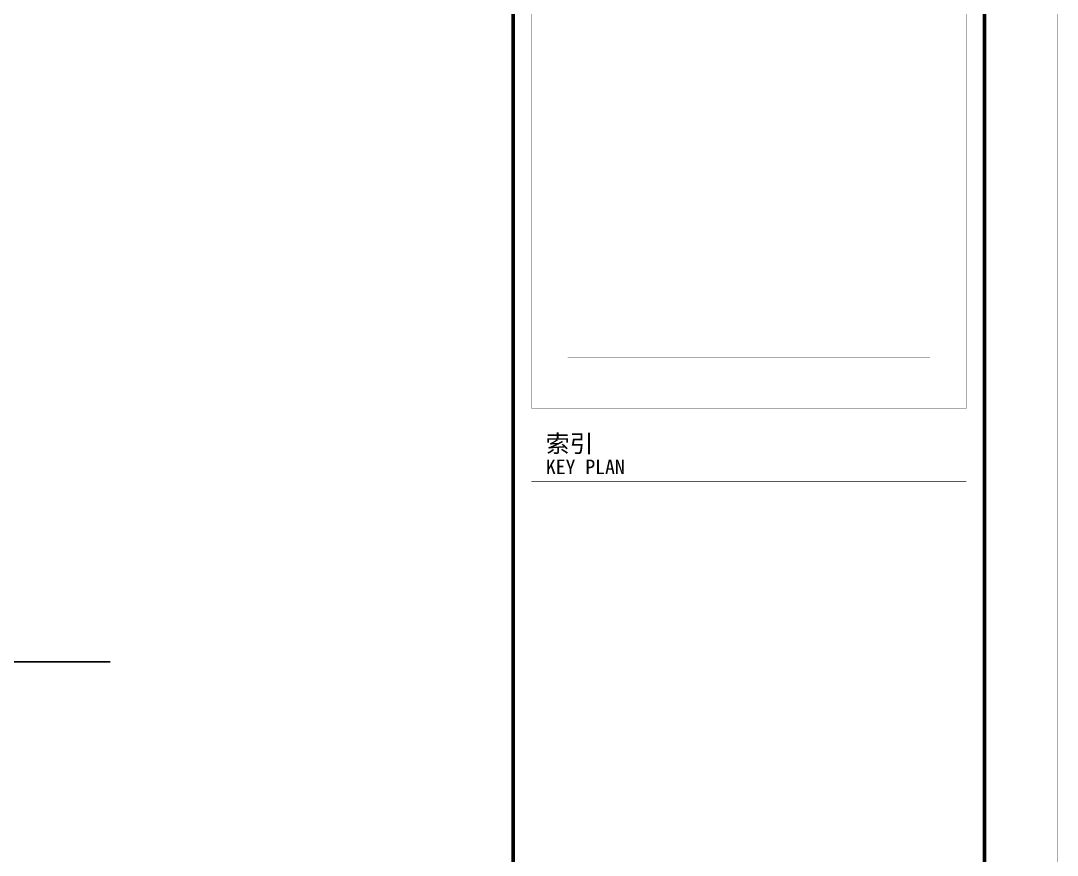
# Model space of a CAD drawing. Extents: x -777745 to 647905, y -207485 to 303235.
# Drawn here: x 506781 to 521076, y 59735 to 71238 of the extents above; entities that cross this region are included whole.
import ezdxf
from ezdxf.enums import TextEntityAlignment as Align

# ---------------------------------------------------------------- set-up
doc = ezdxf.new("R2010")
doc.units = 0
doc.header["$LTSCALE"] = 1000
doc.linetypes.add('X-104 13#平面$0$DOTE', pattern=[2.42, 2, -0.2, 0.02, -0.2])
doc.layers.get('0').update_dxf_attribs({"linetype": 'CONTINUOUS'})
doc.layers.add('00-防烟分区', color=4, linetype='CONTINUOUS')
doc.layers.add('X-104 13#平面$0$A_AXIS-轴线', color=36, linetype='X-104 13#平面$0$DOTE')
doc.styles.add('图签信息$0$华文细黑', font='STXIHEI.TTF', dxfattribs={"height": 10})

# ---------------------------------------------------------------- blocks, each defined once
blk = doc.blocks.new('图签信息')
at = {"const_width": 0.5}
blk.add_lwpolyline([(-65, 0), (0, 0), (0, 500.5), (-65, 500.5)], close=True, dxfattribs=at)
at = {"const_width": 0.05}
for points in [[(-62.5, 404.92), (-62.5, 227.83)], [(-62.5, 227.83), (-2.5, 227.83), (-2.5, 404.92)], [(-57.5, 234.85), (-7.5, 234.85)], [(-62.5, 227.83), (-2.5, 227.83)], [(-62.5, 217.74), (-2.5, 217.74)]]:
    blk.add_lwpolyline(points, dxfattribs=at)
at = {"style": '图签信息$0$华文细黑'}
for s, height, p in [('索引', 2.4, (-60.5, 224.14)), ('KEY PLAN', 2, (-60.5, 220.74))]:
    blk.add_text(s, height=height, dxfattribs=at).set_placement(p, align=Align.TOP_LEFT)
blk = doc.blocks.new('图签-A1')
at = {"color": 2}
blk.add_blockref('图签信息', (0, 0), dxfattribs=at)
blk = doc.blocks.new('图框-A1')
for points, const_width in [([(0, 0), (841, 0), (841, 594), (0, 594)], 0.05), ([(766, 584), (25, 584), (25, 10), (766, 10)], 0.5)]:
    blk.add_lwpolyline(points, close=True, dxfattribs=dict(const_width=const_width))
blk = doc.blocks.new('X-104 13#平面$0$轴网')
at = {"layer": 'X-104 13#平面$0$A_AXIS-轴线', "linetype": 'X-104 13#平面$0$DOTE'}
blk.add_line((60408, 0), (-2925, 0), dxfattribs=at)
blk = doc.blocks.new('X-104 13#平面')
at = {"xscale": 100, "yscale": 100, "zscale": 100}
for name, p in [('图框-A1', (-10635, 42115)), ('图签-A1', (72465, 43115))]:
    blk.add_blockref(name, p, dxfattribs=at)
blk.add_blockref('X-104 13#平面$0$轴网', (0, 62400))

msp = doc.modelspace()

# ---------------------------------------------------------------- block references
at = {"layer": '00-防烟分区'}
msp.add_blockref('X-104 13#平面', (447607.7, 0), dxfattribs=at)

doc.saveas('drawing.dxf')
